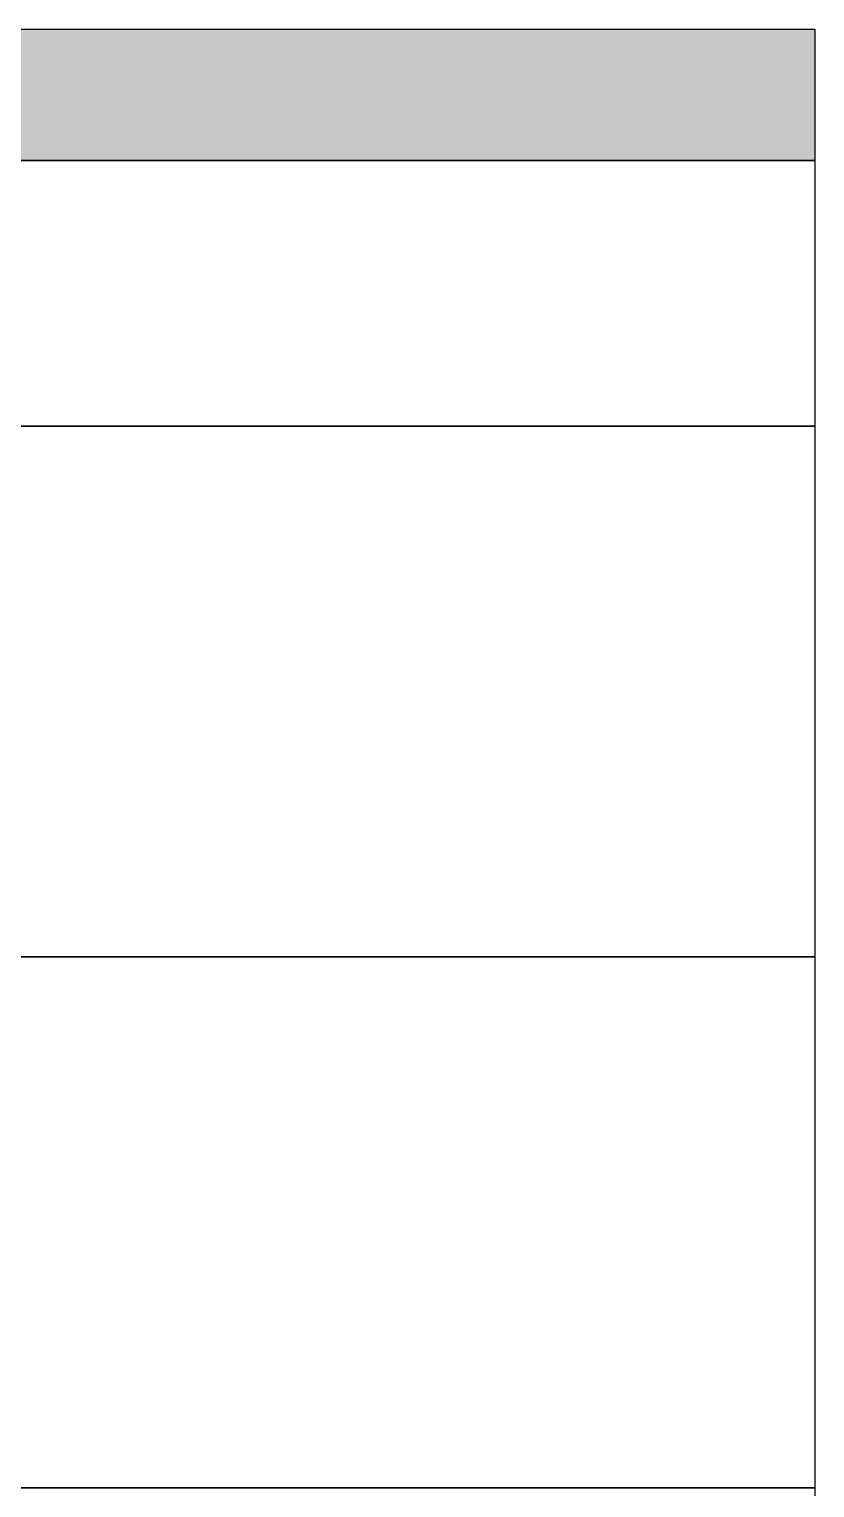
# Model space of a CAD drawing. Header units: millimetres. Extents: x -9481 to -9285, y 28728 to 28829.
# Drawn here: x -9446.85 to -9442.23, y 28757.2 to 28765.78 of the extents above; entities that cross this region are included whole.
import ezdxf

# ---------------------------------------------------------------- set-up
doc = ezdxf.new("R2010")
doc.units = ezdxf.units.MM
doc.linetypes.add('CONTINULUS', pattern=[0])
doc.layers.add('BLK_1_PLANTATION_GREENSTRIP', color=7, linetype='Continuous')
doc.layers.add('HATCH', color=7, linetype='Continuous')

# ---------------------------------------------------------------- blocks, each defined once
blk = doc.blocks.new('H3')
at = {"layer": 'HATCH', "linetype": 'CONTINULUS', "ltscale": 0.05}
h = blk.add_hatch(color=241, dxfattribs=at)
h.dxf.hatch_style = 1
h.paths.add_polyline_path([(-9435.4551, 28800.3378), (-9435.4551, 28799.5645), (-9396.4272, 28799.5645), (-9396.4272, 28800.3378)])
blk.add_lwpolyline([(-9435.4551, 28800.3378), (-9396.4272, 28800.3378), (-9396.4272, 28799.5645), (-9435.4551, 28799.5645), (-9435.4551, 28800.3378)], close=True)

msp = doc.modelspace()

# ---------------------------------------------------------------- linework, layer by layer
for points in [[(-9481.2579, 28764.4875), (-9481.2579, 28765.0082), (-9442.23, 28765.0082), (-9442.23, 28764.4875)], [(-9442.23, 28764.4875), (-9442.23, 28763.9669)], [(-9442.23, 28763.9669), (-9442.23, 28763.4462), (-9481.2579, 28763.4462), (-9481.2579, 28763.9669), (-9481.2579, 28763.9669)], [(-9481.2579, 28762.9256), (-9481.2579, 28763.4462), (-9442.23, 28763.4462), (-9442.23, 28762.9256)], [(-9442.23, 28762.9256), (-9442.23, 28760.3223), (-9461.7318, 28760.3223)], [(-9461.7318, 28760.3223), (-9442.23, 28760.3223), (-9442.23, 28759.8017)], [(-9442.23, 28759.8017), (-9442.23, 28757.1984), (-9461.7318, 28757.1984)], [(-9461.7318, 28757.1984), (-9442.23, 28757.1984), (-9442.23, 28756.6778), (-9461.7318, 28756.6778)]]:
    msp.add_lwpolyline(points)

# ---------------------------------------------------------------- block references
at = {"layer": 'BLK_1_PLANTATION_GREENSTRIP', "linetype": 'CONTINULUS'}
msp.add_blockref('H3', (-45.8028, -34.5564), dxfattribs=at)

doc.saveas('drawing.dxf')
